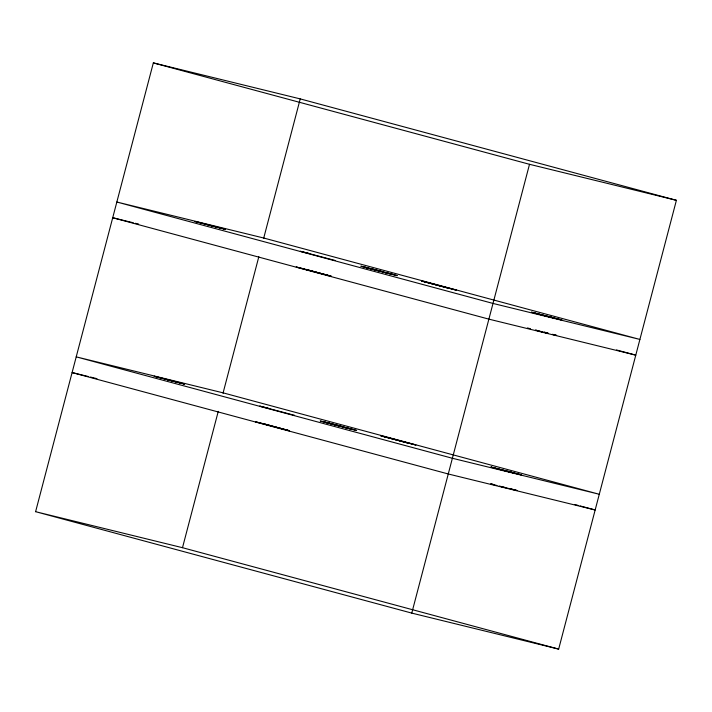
<?xml version="1.0" encoding="UTF-8"?>
<svg xmlns="http://www.w3.org/2000/svg" width="712" height="712" viewBox="0 0 712 712"><rect width="100%" height="100%" fill="white"/><g stroke="black" fill="none" stroke-linecap="round" stroke-linejoin="round"><path stroke-width="1.07" d="M35.6 511.688L153.338 62.896L300.233 98.897L676.4 200.312L558.662 649.104L411.767 613.103L35.6 511.688L182.495 547.697L558.662 649.104M182.495 547.697L218.264 411.34M223.052 393.086L258.83 256.729M263.618 238.475L300.233 98.897M411.767 613.103L529.506 164.303L676.4 200.312M208.046 225.019L225.188 229.22L194.883 221.468L225.188 229.22M308.892 253.374L300.33 251.274L335.227 260.476M421.513 280.982L456.41 290.185L421.513 280.982L447.848 288.084M373.213 269.394L369.991 268.522L378.846 270.845M385.21 272.625L397.269 275.642L369.866 268.558M384.444 272.349L389.153 273.497M531.553 312.239L561.857 319.991L531.553 312.239L553.286 317.89L548.694 316.44M133.242 222.758L112.719 217.73L488.886 319.145L635.78 355.146L616.485 349.948M135.405 223.283L138.644 224.084M304.772 269.083L296.21 266.982L331.107 276.185L305.831 269.367M540.595 331.498L548.098 333.332L543.995 332.246M552.379 334.382L556.668 335.432L552.672 334.328M167.427 379.852L184.568 384.053L154.264 376.301L184.568 384.053M268.273 408.207L259.711 406.107L294.608 415.31M380.893 435.815L415.79 445.018L380.893 435.815L407.228 442.917M332.593 424.227L329.371 423.355L338.227 425.678M344.59 427.458L356.65 430.475L324.307 422.056L333.056 424.138M343.825 427.182L348.533 428.339M490.933 467.072L521.237 474.824L490.933 467.072L512.667 472.724L508.074 471.273M88.297 376.532L72.099 372.563L448.266 473.978L595.161 509.979L580.155 505.938M90.46 377.057L96.939 378.651M263.084 423.658L255.59 421.815L289.419 430.76M501.052 486.59L508.546 488.432M509.623 488.69L517.117 490.532L511.038 488.895M331.614 423.774L320.213 421.006L329.585 423.533M332.896 424.147L342.846 426.755L334.097 424.459M370.204 268.7L360.833 266.172L383.465 271.922L364.927 267.223L368.585 268.219M331.107 276.185L305.697 269.376M535.709 330.101L541.921 331.712M490.951 483.857L494.057 484.658M499.237 486.011L505.44 487.622M153.338 62.896L529.506 164.303M372.563 269.367L392.819 274.512L390.514 273.871M527.432 327.947L530.467 328.766M535.531 330.128L539.589 331.222M331.943 424.201L352.2 429.345L349.886 428.704M574.798 504.488L578.011 505.36M490.862 483.875L496.94 485.513M270.471 425.625L264.152 423.916L289.455 430.751L272.58 426.194M544.573 332.148L548.249 333.305M263.734 238.022L116.839 202.021L493.007 303.437L639.901 339.437L263.734 238.022M223.114 392.855L76.22 356.854L452.387 458.27L599.282 494.27L223.114 392.855"/></g></svg>
